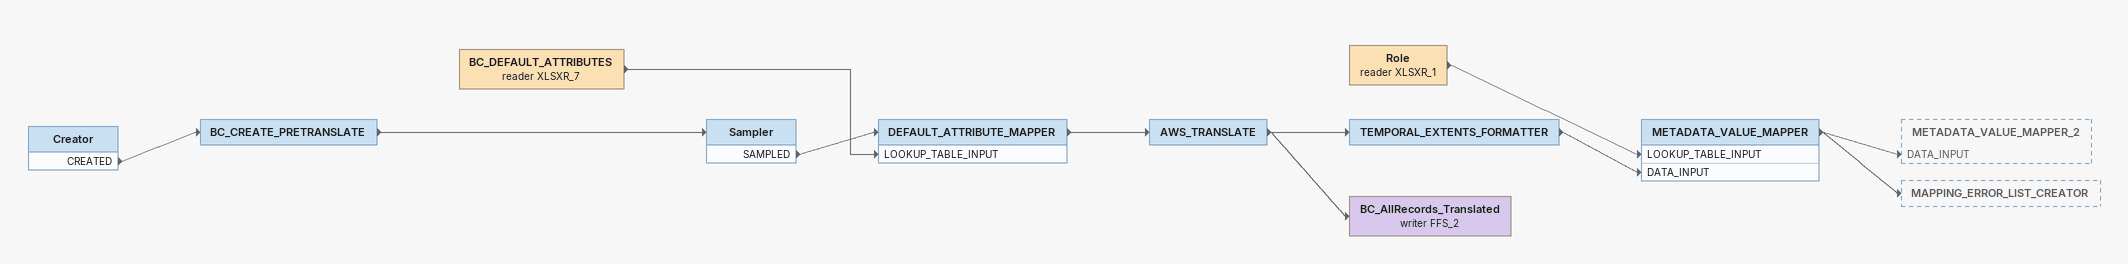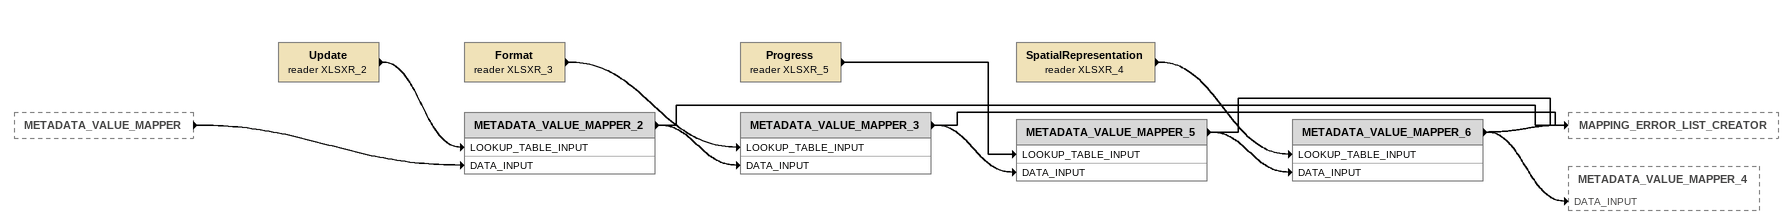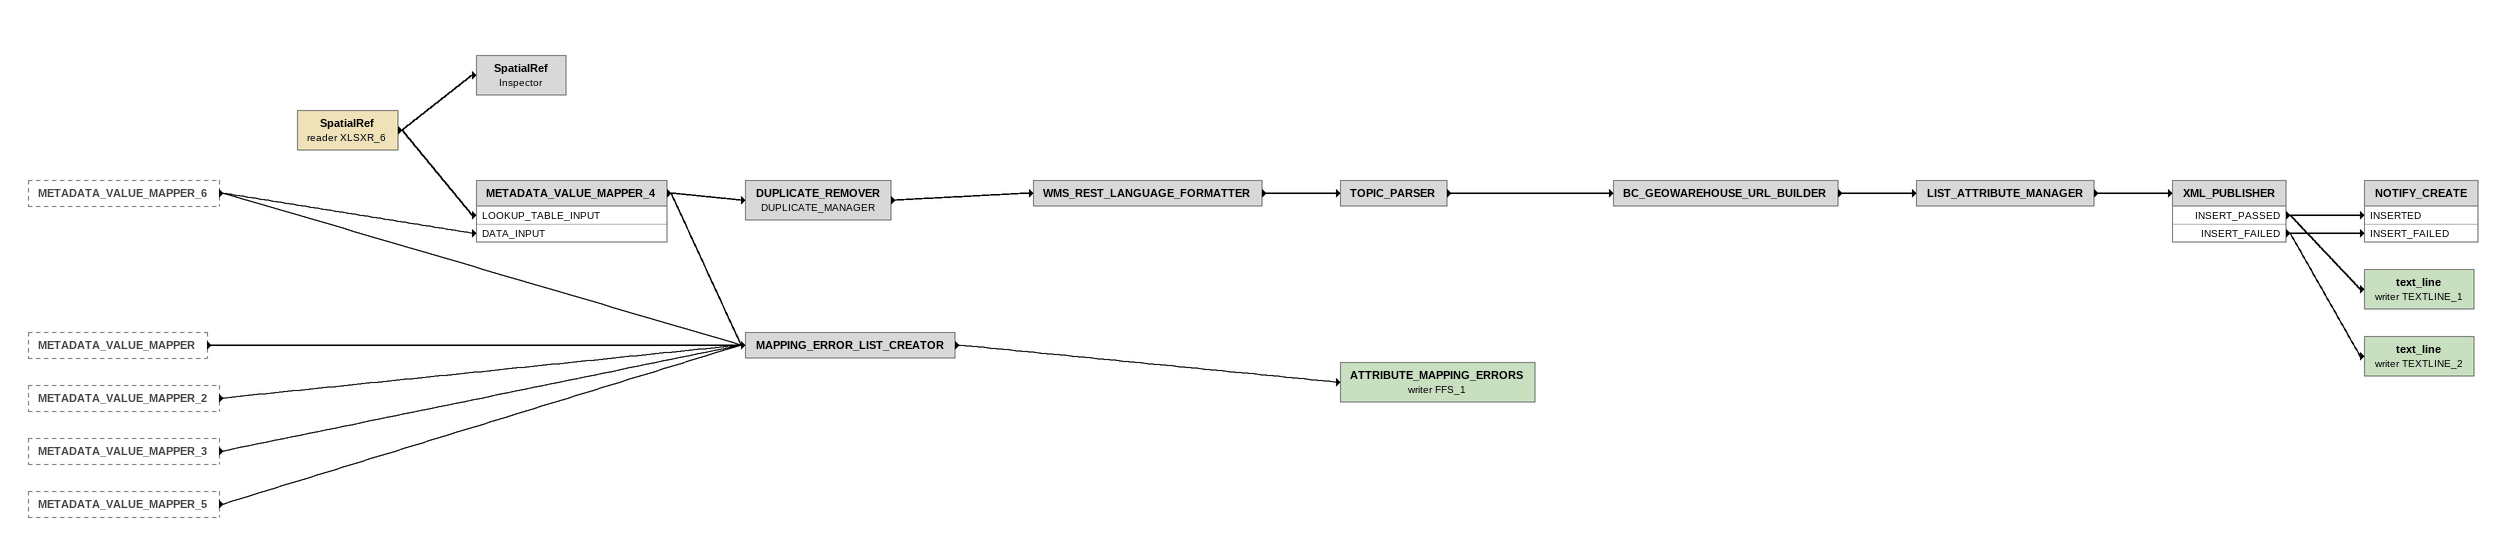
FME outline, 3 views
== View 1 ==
Creator
    CREATED -> BC_CREATE_PRETRANSLATE
BC_CREATE_PRETRANSLATE
    -> Sampler
Sampler
    SAMPLED -> DEFAULT_ATTRIBUTE_MAPPER
BC_DEFAULT_ATTRIBUTES (reader XLSXR_7)
    -> DEFAULT_ATTRIBUTE_MAPPER [LOOKUP_TABLE_INPUT]
DEFAULT_ATTRIBUTE_MAPPER
    -> AWS_TRANSLATE
AWS_TRANSLATE
    -> BC_AllRecords_Translated (writer FFS_2)
    -> TEMPORAL_EXTENTS_FORMATTER
TEMPORAL_EXTENTS_FORMATTER
    -> METADATA_VALUE_MAPPER [DATA_INPUT]
BC_AllRecords_Translated (writer FFS_2)
Role (reader XLSXR_1)
    -> METADATA_VALUE_MAPPER [LOOKUP_TABLE_INPUT]
METADATA_VALUE_MAPPER
    -> METADATA_VALUE_MAPPER_2 [DATA_INPUT]
    -> MAPPING_ERROR_LIST_CREATOR

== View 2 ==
METADATA_VALUE_MAPPER [outside]
    -> METADATA_VALUE_MAPPER_2 [DATA_INPUT]
Update (reader XLSXR_2)
    -> METADATA_VALUE_MAPPER_2 [LOOKUP_TABLE_INPUT]
METADATA_VALUE_MAPPER_2
    -> METADATA_VALUE_MAPPER_3 [DATA_INPUT]
    -> MAPPING_ERROR_LIST_CREATOR
Format (reader XLSXR_3)
    -> METADATA_VALUE_MAPPER_3 [LOOKUP_TABLE_INPUT]
METADATA_VALUE_MAPPER_3
    -> METADATA_VALUE_MAPPER_5 [DATA_INPUT]
    -> MAPPING_ERROR_LIST_CREATOR
Progress (reader XLSXR_5)
    -> METADATA_VALUE_MAPPER_5 [LOOKUP_TABLE_INPUT]
METADATA_VALUE_MAPPER_5
    -> METADATA_VALUE_MAPPER_6 [DATA_INPUT]
    -> MAPPING_ERROR_LIST_CREATOR
SpatialRepresentation (reader XLSXR_4)
    -> METADATA_VALUE_MAPPER_6 [LOOKUP_TABLE_INPUT]
METADATA_VALUE_MAPPER_6
    -> METADATA_VALUE_MAPPER_4 [DATA_INPUT]
    -> MAPPING_ERROR_LIST_CREATOR

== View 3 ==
METADATA_VALUE_MAPPER_6 [outside]
    -> METADATA_VALUE_MAPPER_4 [DATA_INPUT]
    -> MAPPING_ERROR_LIST_CREATOR
METADATA_VALUE_MAPPER [outside]
    -> MAPPING_ERROR_LIST_CREATOR
METADATA_VALUE_MAPPER_2 [outside]
    -> MAPPING_ERROR_LIST_CREATOR
METADATA_VALUE_MAPPER_3 [outside]
    -> MAPPING_ERROR_LIST_CREATOR
METADATA_VALUE_MAPPER_5 [outside]
    -> MAPPING_ERROR_LIST_CREATOR
SpatialRef (reader XLSXR_6)
    -> METADATA_VALUE_MAPPER_4 [LOOKUP_TABLE_INPUT]
    -> SpatialRef
SpatialRef: Inspector
METADATA_VALUE_MAPPER_4
    -> DUPLICATE_REMOVER
    -> MAPPING_ERROR_LIST_CREATOR
DUPLICATE_REMOVER: DUPLICATE_MANAGER
    -> WMS_REST_LANGUAGE_FORMATTER
WMS_REST_LANGUAGE_FORMATTER
    -> TOPIC_PARSER
TOPIC_PARSER
    -> BC_GEOWAREHOUSE_URL_BUILDER
BC_GEOWAREHOUSE_URL_BUILDER
    -> LIST_ATTRIBUTE_MANAGER
LIST_ATTRIBUTE_MANAGER
    -> XML_PUBLISHER
XML_PUBLISHER
    INSERT_PASSED -> NOTIFY_CREATE [INSERTED]
    INSERT_PASSED -> text_line (writer TEXTLINE_1)
    INSERT_FAILED -> NOTIFY_CREATE [INSERT_FAILED]
    INSERT_FAILED -> text_line (writer TEXTLINE_2)
NOTIFY_CREATE
text_line (writer TEXTLINE_1)
text_line (writer TEXTLINE_2)
MAPPING_ERROR_LIST_CREATOR
    -> ATTRIBUTE_MAPPING_ERRORS (writer FFS_1)
ATTRIBUTE_MAPPING_ERRORS (writer FFS_1)
